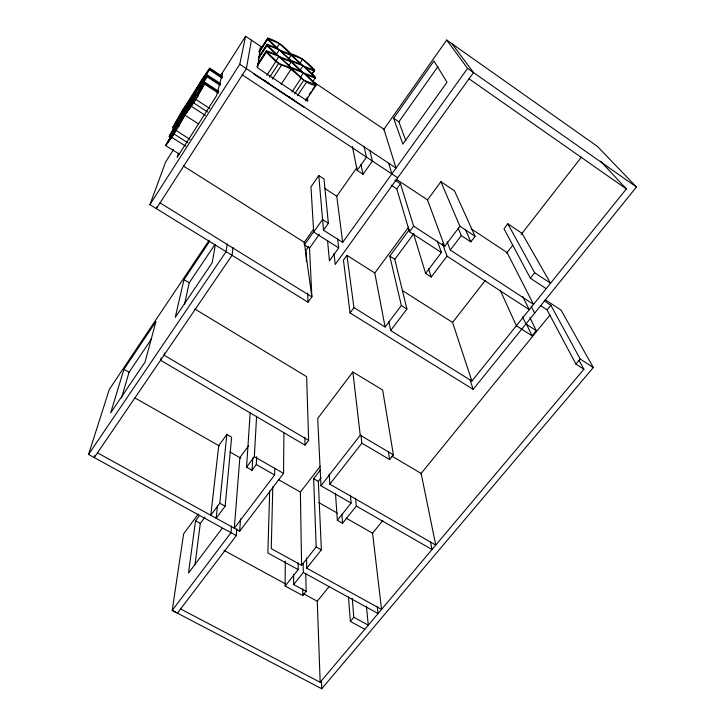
<?xml version="1.0" encoding="UTF-8"?>
<svg xmlns="http://www.w3.org/2000/svg" width="725" height="725" viewBox="0 0 725 725"><rect width="100%" height="100%" fill="white"/><g stroke="black" fill="none" stroke-linecap="round" stroke-linejoin="round"><path stroke-width="1.09" d="M305.76 573.439L306.158 591.373L302.769 595.578L285.142 586.027L285.278 561.114M97.476 452.826L239.667 531.198L283.557 473.389L283.919 432.879M248.584 445.793L239.848 457.629L234.32 528.253L274.621 474.975L274.775 468.205M272.79 486.91L271.25 548.607L301.591 565.337L316.191 546.967L313.653 478.69L320.477 469.863M269.691 490.988L267.851 552.985L298.183 569.623L285.142 586.027M250.207 412.425L246.554 467.181L252.028 470.28L256.278 464.526L256.686 456.732M246.554 467.181L254.348 456.696L256.587 416.304M252.028 470.28L252.744 457.946M239.667 531.198L240.537 518.828M198.269 514.025L183.633 533.854L172.215 610.405L177.435 613.142L236.314 535.612L236.821 528.842M230.967 532.73L231.556 525.933M217.446 506.032L216.15 518.239L225.131 506.204L231.637 437.238L226.825 434.474L218.733 445.612L210.803 515.294L219.766 503.232L226.825 434.474M256.768 66.899L266.274 52.2L266.419 50.705L276.252 54.574L266.936 45.63L267.081 44.216L276.624 48.068L267.57 39.422L267.706 38.09C277.113 40.718 284.599 46.88 291.124 53.913C300.485 56.387 307.763 62.694 314.278 69.555L314.36 70.307L302.597 59.233L267.008 44.914L258.535 58.054M195.034 564.657L200.29 523.432L204.958 517.133M260.257 47.651L257.611 67.833L307.735 101.237L307.518 97.993M233.06 247.578L232.036 255.309L94.241 457.575L94.903 455.427M199.538 515.421L195.542 520.831L188.5 573.067L222.067 528.407M227.233 243.972L226.091 251.648L88.55 454.448L236.314 535.612M215.316 245.05L212.198 262.686L175.233 317.378L183.996 279.623L209.516 241.516M251.421 40.165L246.391 68.63L156.355 208.619L157.08 206.516M319.308 234.302L309.53 248.131L311.868 296.869L308.025 302.198L149.921 204.649L239.785 64.244L245.603 36.25L262.423 47.56M184.476 304.473L189.225 282.777L214.79 244.769M164.539 352.966L164.022 355.15L308.632 440.383L305.017 445.123L160.542 360.252L161.068 358.059M121.528 397.916L129.059 372.269L151.697 338.602M123.921 369.324L110.644 412.96L145.027 362.083L155.948 321.51L123.921 369.324L129.059 372.269M88.55 454.448L109.33 389.397L209.217 240.174M179.129 154.062L165.744 145.589L171.834 137.369L184.966 115.193L195.841 99.434L205.148 82.46L218.85 91.422M205.148 82.46L198.55 91.504L207.558 75.128L220.618 83.701M222.521 76.56L209.824 68.195L201.487 80.185L169.596 135.602L193.629 102.923L204.876 83.302L218.615 92.293M207.558 75.128L201.106 84.028L209.597 68.902L222.321 77.339M178.577 153.165L177.181 157.298L216.467 95.818L222.493 73.497L220.681 76.343M149.921 204.649L165.608 162.028L173.483 149.64M165.744 145.589L175.196 128.461L169.224 136.572L171.082 137.759M169.224 136.572L178.368 120.042L172.514 128.062C183.869 107.49 196.629 87.653 209.824 68.195M209.597 68.902L166.143 144.556L174 133.962L207.296 75.917L220.4 84.526M198.297 96.135L196.403 94.903L185.636 113.318L177.299 125.135L179.184 126.34M207.296 75.917L183.371 108.922L172.867 127.138L204.876 83.302M182.247 117.976L180.416 116.807L190.738 99.171L199.012 87.344L200.852 88.541M196.928 90.643L188.573 105.188L182.464 113.553M179.401 121.809L187.938 106.956L194.255 98.301M220.753 75.318L245.603 36.25M258.907 51.765L267.706 38.09M259.396 51.547L267.643 38.715L279.56 43.654L315.076 77.294L278.672 63.365L266.347 51.448L257.466 65.187M259.305 52.254L267.57 39.422M258.635 57.311L267.081 44.216M258.435 58.797L266.936 45.63M257.574 64.398L266.419 50.705M276.479 48.394L279.56 43.654M276.288 54.457L279.279 49.853L267.643 38.715M275.908 61.136L278.989 56.414L291.233 67.38L300.676 71.005L303.367 72.817L300.268 77.493M266.827 75.346L275.862 61.48L266.274 52.2M269.637 77.213L278.672 63.365M272.437 79.079L281.481 65.25C295.456 67.86 301.419 83.656 315.928 85.55L305.696 100.811M288.758 58.961L291.142 55.336L302.968 65.83L314.351 70.262L312.049 74.648M288.749 65.685L291.196 61.96L300.676 71.005M281.083 84.417L291.251 68.975M299.498 63.918L302.597 59.233M299.96 70.388L302.968 65.83L266.347 51.448M291.921 92.057L301.011 78.354M294.685 93.906L303.793 80.221L315.837 84.707L312.239 90.072M297.458 95.745L306.566 82.079M311.977 73.877L314.351 70.262M312.702 81.78L315.157 78.101L314.994 76.497L305.587 67.597L314.433 71.059M306.24 99.017L307.436 97.232M309.24 94.549L311.043 91.858M383.48 129.857L446.709 40.038L467.58 68.404L342.68 242.404L323.504 230.178L328.371 223.3L324.002 178.948L318.792 175.568L310.971 186.86L313.689 232.063L338.702 247.95L329.431 260.864L327.591 240.872M313.3 229.544L304.301 242.331L304.391 244.887L309.53 248.131M342.68 242.404L336.763 196.221L356.872 167.656M304.391 244.887L314.161 231.03M393.612 118.266L433.958 61.009L447.026 82.233L402.837 144.103L393.612 118.266L398.868 121.818L405.828 140.623M313.689 232.063L322.507 219.557L328.371 223.3M369.705 150.148L372.405 161.041L363.044 174.281L357.144 170.402L366.506 157.135L363.986 146.35M308.587 246.708L305.986 250.388L306.43 261.653M398.868 121.818L437.954 66.546M409.453 229.49L389.796 256.115L401.351 305.551L385.12 327.02L374.789 273.026L346.931 255.345L343.451 260.166L350.03 312.919L473.162 389.352L636.45 187.005L597.391 146.387L446.709 40.038M442.404 243.528L447.044 256.179L431.221 277.032L425.629 273.434L441.434 252.527L409.489 231.737L396.783 188.872L400.472 183.778L394.844 180.063M440.9 181.703L459.895 226.273L444.688 246.4L427.496 199.892L440.9 181.703L454.466 190.775L475.083 236.305L470.833 241.86L461.29 235.58L458.254 228.348M374.789 273.026L408.683 227.061M409.489 231.737L413.631 226.127L400.472 183.778M350.03 312.919L353.954 307.608L346.931 255.345M600.581 161.177L626.355 188.935L471.875 381.078L390.648 330.491L406.915 309.058L394.799 259.323L413.821 233.64M230.994 532.694L172.215 610.405L321.737 688.75L593.304 367.53L561.077 310.128L545.218 299.724M360.932 435.326L361.857 443.174L389.624 459.559L393.394 454.829L382.664 390.023L352.876 371.97L317.713 418.452L320.948 485.759L351.108 503.05L337.352 520.351L342.553 523.296L356.319 506.041L355.558 498.274M471.196 228.81L507.056 252.536L533.528 304.391L450.307 250.062L461.29 235.58M301.591 565.337L300.377 492.076L320.214 466.365M507.808 223.817L534.697 272.754L550.538 283.239L522.027 233.332L507.808 223.817L503.993 228.756L530.356 278.21L546.188 288.641M346.142 518.121L372.577 533.165L381.558 609.408L306.748 568.173L321.365 549.849L318.329 481.382L321.066 477.857M320.948 485.759L360.243 435.227L352.876 371.97M471.875 381.078L452.581 322.426L485.243 280.521M506.512 253.233L512.756 245.222M521.094 234.528L581.504 157.026M391.926 456.152L421.153 473.434L435.743 545.091L329.848 484.173L361.857 443.174M530.356 278.21L534.697 272.754M306.158 591.373L293.67 584.558L303.331 572.451L303.159 563.515M180.607 608.964L320.169 682.279L583.888 369.233L575.967 364.131L547.067 309.883L550.837 305.234L544.212 300.893M500.232 290.218L516.372 325.733L532.077 335.856L536.292 330.673L529.866 317.55M320.169 682.279L317.251 601.206L329.377 586.298M372.179 533.654L382.882 520.496M420.69 473.996L549.822 315.194M364.811 629.291L350.347 621.425L353.809 617.274L352.268 598.342M575.967 364.131L580.217 359.065L550.837 305.234M315.157 78.101L306.059 74.63L315.747 83.855L315.928 85.55M281.708 58.245L291.196 61.96M300.349 64.063L291.178 60.456L279.279 49.853L315.837 84.707M281.925 51.638L291.142 55.336M353.809 617.274L368.291 625.168L366.406 606.118M223.971 550.375L285.496 583.906M303.358 593.639L317.251 601.206M195.542 520.831L200.29 523.432M303.331 572.451L378.078 613.54L377.317 606.789M219.766 503.232L225.131 506.204M316.191 546.967L321.365 549.849M256.278 464.526L274.621 474.975M134.968 397.943L219.186 445.875M229.961 452.001L240.736 458.137M278.871 479.832L300.377 492.076M318.728 502.516L337.324 513.101M254.348 456.696L283.557 473.389M313.653 478.69L318.329 481.382M356.319 506.041L432.009 549.523L430.478 541.774M360.243 435.227L393.394 454.829M183.996 279.623L189.225 282.777M194.78 308.995L306.63 376.656L308.632 440.383M160.035 202.891L311.868 296.869L304.301 242.331L183.171 165.871M353.954 307.608L385.12 327.02M401.351 305.551L406.915 309.058M402.438 290.598L452.581 322.426M171.834 137.369L185.654 146.16M176.157 130.536L189.995 139.372M174 133.962L187.82 142.771M389.796 256.115L394.799 259.323M184.966 115.193L198.668 124.011M536.292 330.673L525.924 323.975L522.553 316.888M580.217 359.065L593.304 367.53M187.938 106.956L189.805 108.161M183.371 108.922L185.247 110.137M193.629 102.923L207.54 111.931M324.428 188.237L336.763 196.221M191.427 106.403L205.329 115.393M447.044 256.179L529.277 309.684L522.788 296.597M195.841 99.434L209.761 108.469M413.631 226.127L444.688 246.4M201.487 80.185L203.372 81.427M204.595 84.145L218.388 93.162M540.451 305.551L547.067 309.883M209.335 69.709L222.113 78.119M207.033 76.714L220.183 85.351M459.895 226.273L475.083 236.305M391.165 185.165L396.783 188.872M242.078 74.72L397.69 177.788M396.367 179.292L427.496 199.892M263.818 79.968L269.419 83.692M288.885 96.624L290.734 97.857M291.658 98.464L294.423 100.304M239.785 64.244L396.04 168.073L383.915 129.231L312.892 81.49M253.687 73.905L303.748 107.164M275.862 61.48L281.481 65.25M469.03 78.817L626.355 188.935M467.58 68.404L636.45 187.005M267.008 44.914L303.793 80.221M451.992 43.763L473.525 72.582L335.204 264.498L334.026 253.315M579.039 360.307L583.888 369.233M531.18 306.249L534.688 313.2M526.259 323.631L532.077 335.856M465.477 229.58L470.833 241.86M447.144 241.733L450.307 250.062M437.32 241.008L441.434 252.527M470.045 379.818L473.162 389.352M428.538 268.495L431.221 277.032M413.685 234.238L425.629 273.434M388.7 163.261L391.844 173.918M360.95 164.412L363.044 174.281M388.863 321.628L390.648 330.491M352.441 146.513L357.144 170.402M388.401 451.829L389.624 459.559M337.66 239.051L338.702 247.95M350.392 495.184L351.108 503.05M318.792 175.568L323.504 230.178M348.462 596.847L350.347 621.425M341.865 514.27L342.553 523.296M335.485 493.344L337.352 520.351M329.222 474.096L329.848 484.173M307.672 293.19L308.025 302.198M321.447 680.829L321.737 688.75M304.817 437.238L305.017 445.123M306.503 558.005L306.748 568.173M302.651 588.827L302.769 595.578M298.102 562.836L298.183 569.623M293.607 574.381L293.67 584.558"/></g></svg>
